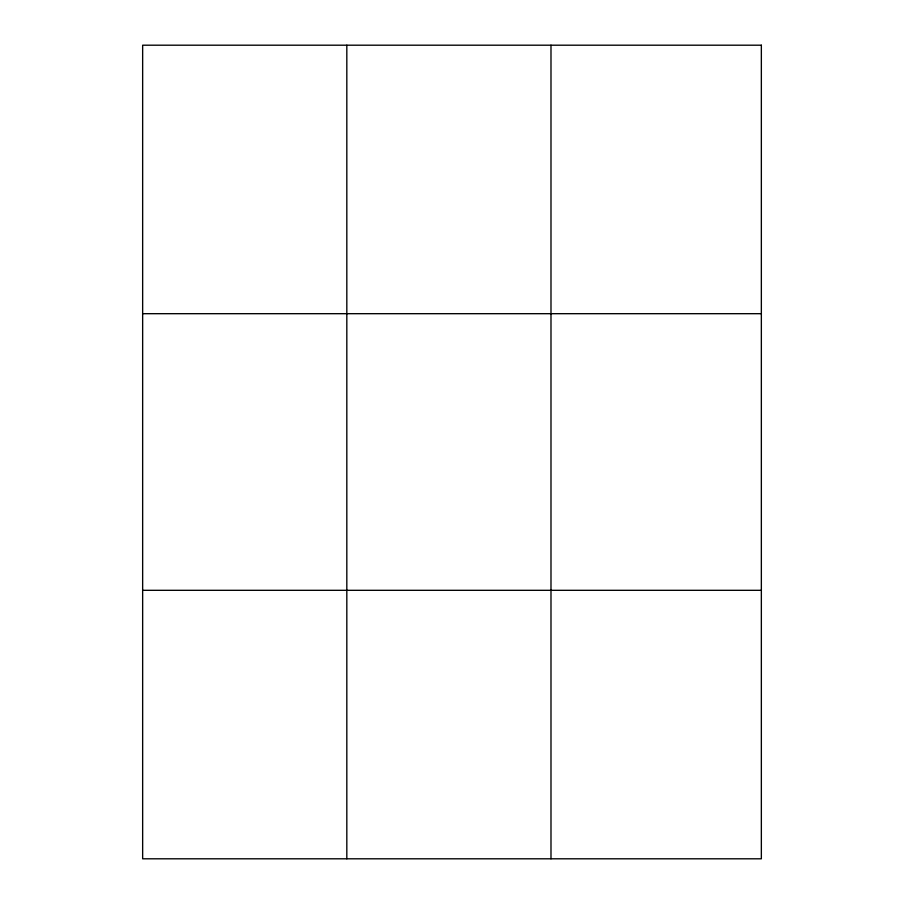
<?xml version="1.0" encoding="UTF-8"?>
<svg xmlns="http://www.w3.org/2000/svg" width="904" height="904" viewBox="0 0 904 904"><rect width="100%" height="100%" fill="white"/><g stroke="black" fill="none" stroke-linecap="round" stroke-linejoin="round"><path stroke-width="1.36" d="M346.82 858.8L346.82 45.2M550.988 858.8L550.988 45.2M142.651 313.688L761.349 313.688M142.651 590.312L761.349 590.312M761.349 45.2L761.349 858.8L142.651 858.8L142.651 45.2L761.349 45.2"/></g></svg>
